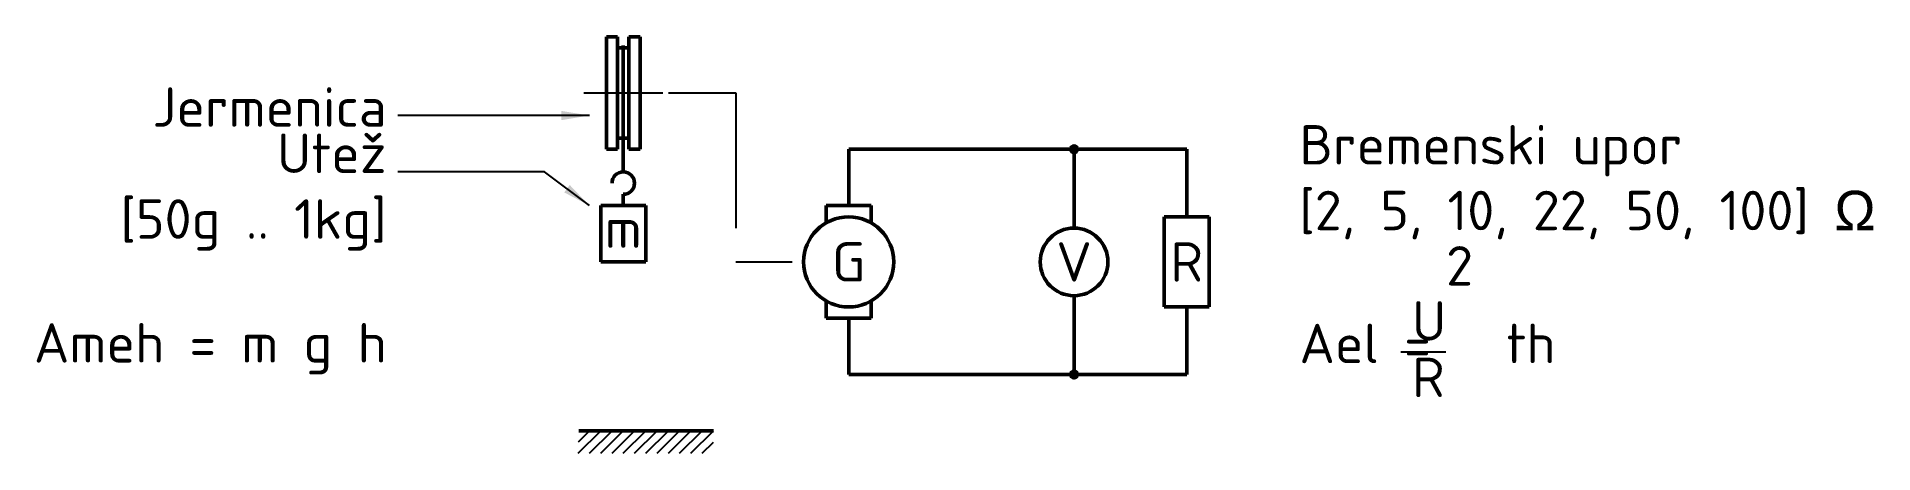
# Model space of a CAD drawing. Header units: millimetres. Extents: x -12 to 151, y -7 to 30.
import ezdxf

# ---------------------------------------------------------------- set-up
doc = ezdxf.new("R2010")
doc.units = ezdxf.units.MM
doc.linetypes.add('ACAD_ISO10W100', pattern=[18, 12, -3, 0, -3])
doc.linetypes.add('ACAD_ISO12W100', pattern=[21, 12, -3, 0, -3, 0, -3])
doc.layers.get('0').update_dxf_attribs({"lineweight": 50, "true_color": 0xffffff})
for name, color, linetype, lineweight, true_color in [('kot', 7, 'Continuous', 25, 0x000000), ('sestava', 7, 'ACAD_ISO12W100', 25, 0x000000), ('sred', 7, 'ACAD_ISO10W100', 25, 0x000000)]:
    doc.layers.add(name, color=color, linetype=linetype, lineweight=lineweight, true_color=true_color)
doc.styles.get("Standard").update_dxf_attribs({"font": ''})
doc.styles.add('textstyle0', font='')
doc.styles.add('textstyle1', font='')
doc.styles.add('textstyle10', font='')
doc.styles.add('textstyle2', font='')
doc.styles.add('textstyle3', font='')
doc.styles.add('textstyle4', font='')
doc.styles.add('textstyle5', font='')
doc.styles.add('textstyle6', font='')
doc.styles.add('textstyle7', font='')
doc.styles.add('textstyle8', font='')
doc.styles.add('textstyle9', font='')
doc.styles.get('Standard').set_extended_font_data('txt')
doc.styles.get('textstyle0').set_extended_font_data('Cursive')
doc.styles.get('textstyle1').set_extended_font_data('Cursive')
doc.styles.get('textstyle10').set_extended_font_data('Cursive')
doc.styles.get('textstyle2').set_extended_font_data('Cursive')
doc.styles.get('textstyle3').set_extended_font_data('Cursive')
doc.styles.get('textstyle4').set_extended_font_data('Cursive')
doc.styles.get('textstyle5').set_extended_font_data('Cursive')
doc.styles.get('textstyle6').set_extended_font_data('Cursive')
doc.styles.get('textstyle7').set_extended_font_data('Cursive')
doc.styles.get('textstyle8').set_extended_font_data('Cursive')
doc.styles.get('textstyle9').set_extended_font_data('Cursive')
doc.dimstyles.get("Standard").update_dxf_attribs({"dimtxt": 2.5, "dimasz": 2.5, "dimexe": 1.25, "dimexo": 0.625, "dimtad": 1, "dimtxsty": 'Standard', "dimcen": 2.5, "dimadec": 0, "dimazin": 0, "dimtfac": 1, "dimtmove": 0, "dimatfit": 3, "dimfxl": 1, "dimarcsym": 0})

msp = doc.modelspace()

# ---------------------------------------------------------------- linework, layer by layer
for p, q in [((38.5, 30), (39.5, 30)), ((38.5, 20), (38.5, 30)), ((39.5, 30), (39.5, 20)), ((40.5, 30), (41.5, 30)), ((40.5, 20), (40.5, 30)), ((41.5, 30), (41.5, 20)), ((39.5, 29), (40.5, 29)), ((39.5, 21), (39.5, 29)), ((40.5, 29), (40.5, 21)), ((39.5, 20), (38.5, 20)), ((40.5, 21), (39.5, 21)), ((41.5, 20), (40.5, 20)), ((90, 20), (60, 20)), ((60, 20), (60, 15)), ((80, 13), (80, 20)), ((90, 14), (90, 20)), ((38, 15), (42, 15)), ((38, 10), (38, 15)), ((40, 16), (40, 15)), ((42, 15), (42, 10)), ((62, 15), (58, 15)), ((58, 15), (58, 13.46)), ((62, 13.46), (62, 15)), ((92, 14), (88, 14)), ((88, 14), (88, 6)), ((92, 6), (92, 14)), ((42, 10), (38, 10)), ((58, 6.54), (58, 5)), ((62, 5), (62, 6.54)), ((80, 7), (80, 0)), ((58, 5), (62, 5)), ((60, 5), (60, 0)), ((88, 6), (92, 6)), ((90, 0), (90, 6)), ((60, 0), (90, 0)), ((36.06, -5), (48, -5))]:
    msp.add_line(p, q)
at = {"color": 252, "true_color": 0xa0a0a4}
for q in [(40, 29.23), (40, 18)]:
    msp.add_line((40, 29), q, dxfattribs=at)
at = {"lineweight": 50}
for centre in [(80, 20), (80, 0)]:
    msp.add_circle(centre, 0.3, dxfattribs=at)
for centre, radius in [((60, 10), 4), ((80, 10), 3)]:
    msp.add_circle(centre, radius)
msp.add_arc((40, 17), 1, 270, 180)
at = {"layer": 'kot', "color": 252, "true_color": 0xa0a0a4}
msp.add_line((109, 2), (113, 2), dxfattribs=at)
at = {"layer": 'kot'}
for p, q in [((37, -5), (36, -6)), ((36, -7), (38, -5)), ((37, -7), (39, -5)), ((38, -7), (40, -5)), ((39, -7), (41, -5)), ((40, -7), (42, -5)), ((41, -7), (43, -5)), ((42, -7), (44, -5)), ((43, -7), (45, -5)), ((44, -7), (46, -5)), ((45, -7), (47, -5)), ((46, -7), (48, -5)), ((47, -7), (48, -6))]:
    msp.add_line(p, q, dxfattribs=at)
at = {"layer": 'sestava'}
for p, q in [((44, 25), (50, 25)), ((50, 25), (50, 10)), ((50, 10), (55, 10))]:
    msp.add_line(p, q, dxfattribs=at)
at = {"layer": 'sred', "ltscale": 0.8}
msp.add_line((36.5, 25), (43.5, 25), dxfattribs=at)

# ---------------------------------------------------------------- texts
at = {"char_height": 3.5, "attachment_point": 5}
for s, insert, style in [('\\fISOCPEUR|b0|i0|c0|p0;m', (40, 13), 'textstyle7'), ('\\fISOCPEUR|b0|i0|c0|p0;G', (60, 10), 'textstyle9'), ('\\fISOCPEUR|b0|i0|c0|p0;V', (80, 10), 'textstyle8'), ('\\fISOCPEUR|b0|i0|c0|p0;R', (90, 10), 'textstyle10')]:
    msp.add_mtext(s, dxfattribs=dict(at, insert=insert, style=style))
at = {"layer": 'kot', "color": 252, "true_color": 0xa0a0a4, "char_height": 3.5}
for s, insert, attachment_point, style in [('\\fISOCPEUR|b0|i0|c0|p0;Jermenica', (19, 22), 9, 'textstyle0'), ('\\fISOCPEUR|b0|i0|c0|p0;Utež\\P[50g .. 1kg]', (19, 11), 9, 'textstyle1'), ('\\fISOCPEUR|b0|i0|c0|p0;Bremenski upor\\P[2, 5, 10, 22, 50, 100] Ω', (100, 12), 7, 'textstyle6'), ('\\fISOCPEUR|b0|i0|c0|p0;U\\S2^;', (110, 3), 7, 'textstyle3'), ('\\fISOCPEUR|b0|i0|c0|p0;A\\S^meh ;= m g h', (19, 0), 9, 'textstyle2'), ('\\fISOCPEUR|b0|i0|c0|p0;A\\S^el ;=   t\\S^h;', (100, 1), 7, 'textstyle4'), ('\\fISOCPEUR|b0|i0|c0|p0;R', (110, -2), 7, 'textstyle5')]:
    msp.add_mtext(s, dxfattribs=dict(at, insert=insert, attachment_point=attachment_point, style=style))

# ---------------------------------------------------------------- leaders
at = {"layer": 'kot', "color": 252, "true_color": 0xa0a0a4}
for points in [[(37, 23), (30, 23), (20, 23), (20, 23)], [(37, 15), (33, 18), (20, 18)]]:
    msp.add_leader(points, dimstyle='Standard', override={"dimscale": 1}, dxfattribs=at)

doc.saveas('drawing.dxf')
